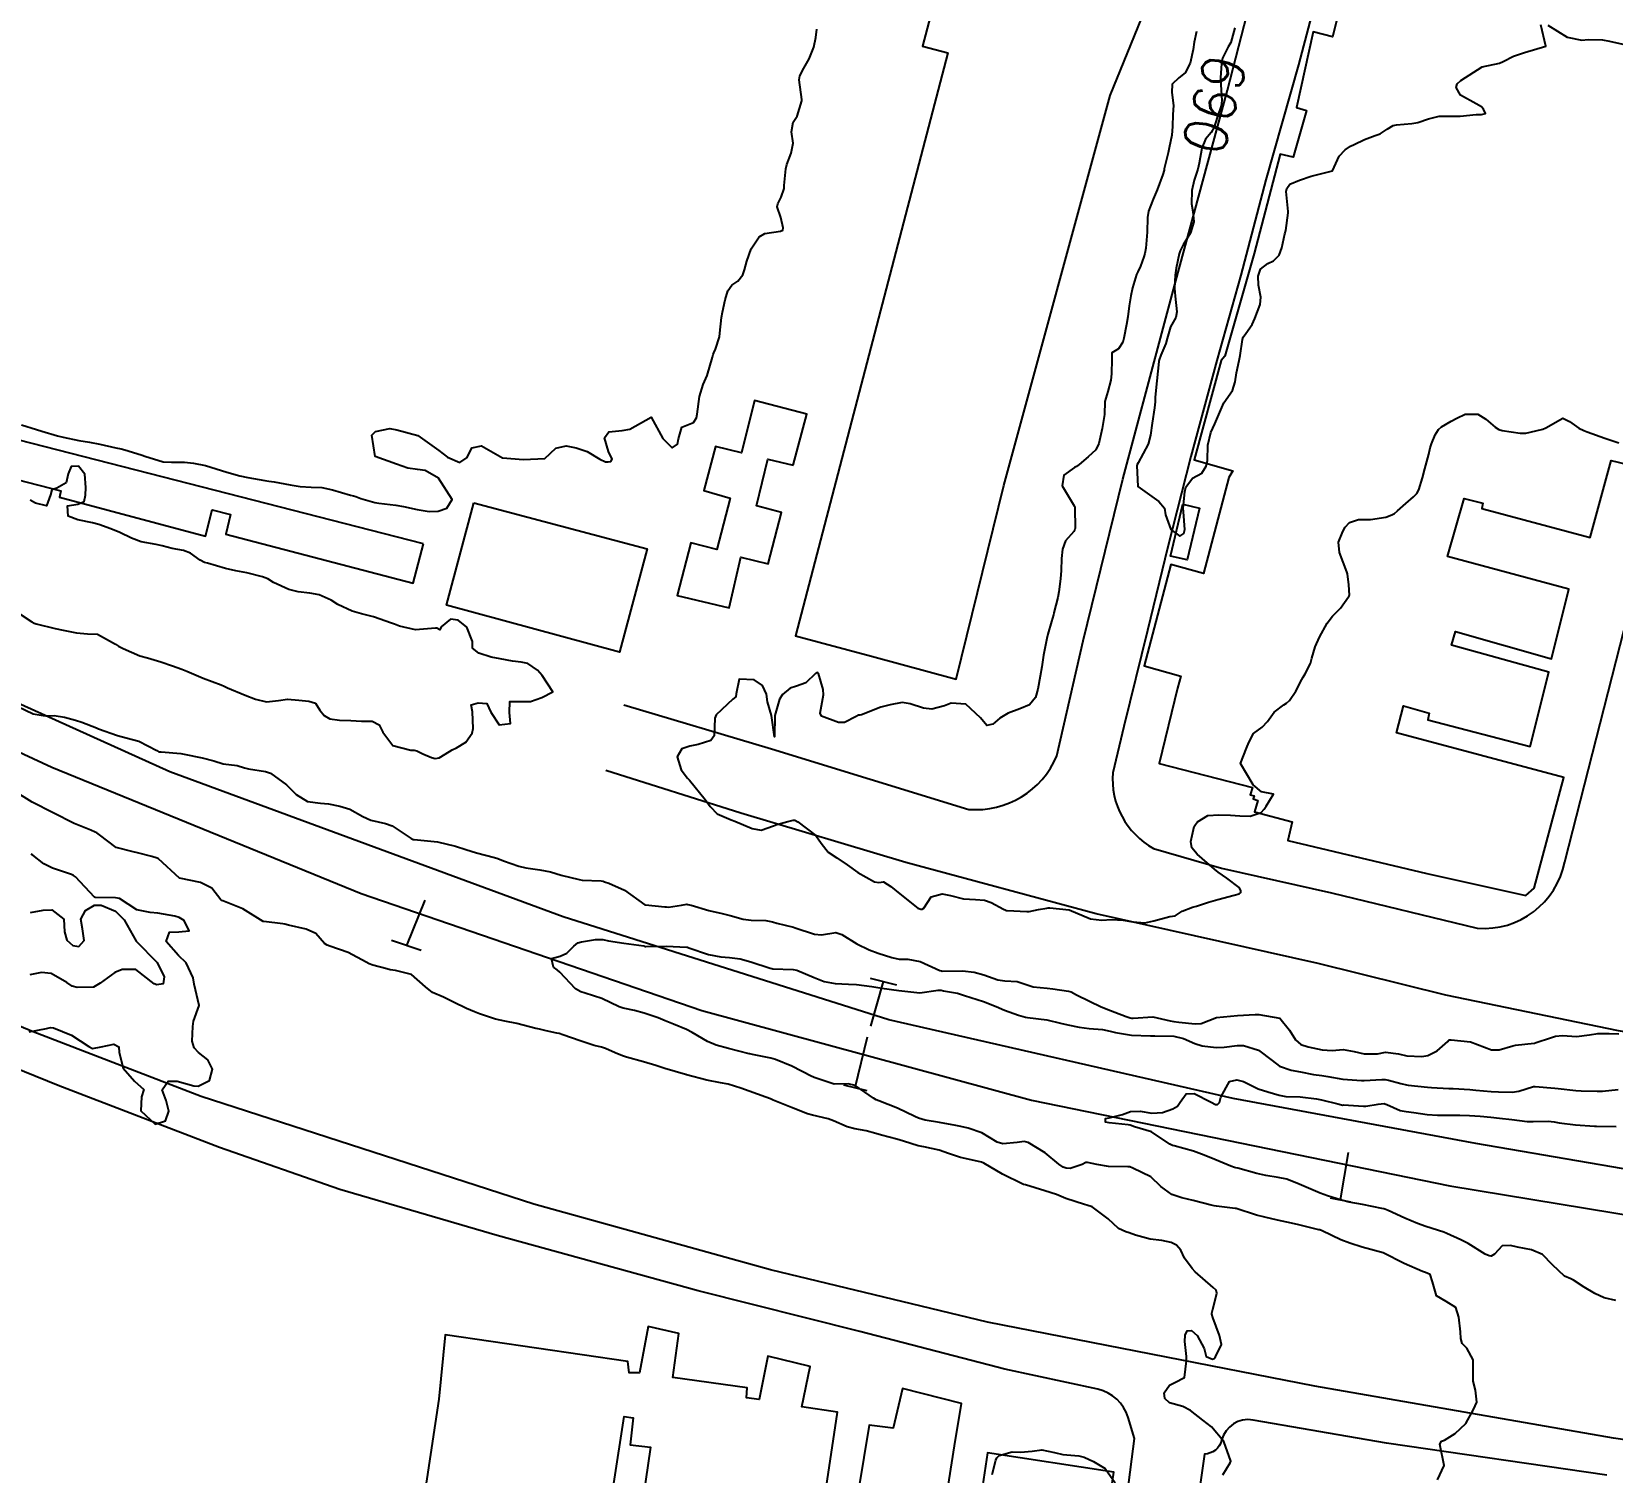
# Model space of a CAD drawing. Header units: metres. Extents: x 292545 to 299085, y 7450245 to 7463078.
# Drawn here: x 297356.2 to 297505.4, y 7452249.1 to 7452385 of the extents above; entities that cross this region are included whole.
import ezdxf
from ezdxf.enums import TextEntityAlignment as Align

# ---------------------------------------------------------------- set-up
doc = ezdxf.new("R2010")
doc.units = ezdxf.units.M
for name, color, linetype in [('Cotas', 45, 'Continuous'), ('Curvas de Nivel 1m', 11, 'Continuous'), ('Curvas de Nivel 5m', 15, 'Continuous'), ('Edificações', 30, 'Continuous'), ('Linha Férrea', 20, 'Continuous'), ('Pórtico', 62, 'Continuous'), ('Vias Primárias', 230, 'Continuous')]:
    doc.layers.add(name, color=color, linetype=linetype)
doc.styles.add('Style-STANDARD', font='STANDARD.shx')

msp = doc.modelspace()

# ---------------------------------------------------------------- linework, layer by layer
at = {"layer": 'Curvas de Nivel 1m', "flags": 128}
for points, elevation in [([(297355.28, 7452347.89), (297356.69, 7452347.45), (297357.2, 7452347.28), (297358.69, 7452346.86), (297359.23, 7452346.72), (297360.68, 7452346.4), (297361.69, 7452346.24), (297362.68, 7452346.07), (297364.18, 7452345.71), (297364.68, 7452345.61), (297365.03, 7452345.54), (297366.17, 7452345.19), (297366.67, 7452345.02), (297366.93, 7452344.92), (297368.66, 7452344.39), (297369.44, 7452344.36), (297370.66, 7452344.37), (297371.51, 7452344.27), (297372.66, 7452344.04), (297374.15, 7452343.59), (297374.65, 7452343.43), (297375.89, 7452343.07), (297376.64, 7452342.91), (297378.24, 7452342.64), (297378.64, 7452342.58), (297379.14, 7452342.52), (297380.64, 7452342.24), (297381.57, 7452342.07), (297382.63, 7452342.01), (297383.64, 7452341.98), (297384.63, 7452341.75), (297386.32, 7452341.24), (297386.63, 7452341.19), (297386.82, 7452341.13), (297387.3, 7452340.93), (297388.62, 7452340.57), (297389.02, 7452340.5), (297390.61, 7452340.31), (297391.32, 7452340.17), (297392.61, 7452339.89), (297393.74, 7452339.72), (297394.61, 7452339.75), (297395.42, 7452340.03), (297395.93, 7452340.83), (297394.64, 7452342.84), (297393.37, 7452343.58), (297392.65, 7452343.66), (297391.74, 7452343.8), (297390.66, 7452344.16), (297388.66, 7452344.91), (297388.36, 7452346.92), (297388.7, 7452347.27), (297390.05, 7452347.55), (297390.7, 7452347.42), (297392.69, 7452346.87), (297394.67, 7452345.46), (297395.47, 7452344.83), (297396.66, 7452344.32), (297397.35, 7452344.81), (297397.78, 7452345.7), (297398.68, 7452345.92), (297400.66, 7452344.77), (297402.66, 7452344.62), (297404.66, 7452344.72), (297405.71, 7452345.68), (297406.68, 7452345.9), (297407.63, 7452345.73), (297408.67, 7452345.36), (297409.87, 7452344.66), (297410.39, 7452344.39), (297410.66, 7452344.39), (297410.89, 7452344.42), (297411.02, 7452344.65), (297410.67, 7452345.37), (297410.29, 7452346.66), (297410.7, 7452347.21), (297411.98, 7452347.36), (297412.7, 7452347.49), (297414.71, 7452348.6), (297415.79, 7452346.59), (297416.68, 7452345.73), (297417.19, 7452346.07), (297417.29, 7452346.57), (297417.6, 7452347.68), (297418.71, 7452348.11), (297418.97, 7452348.56), (297419.06, 7452348.9), (297419.28, 7452350.55), (297419.6, 7452351.7), (297419.98, 7452352.54), (297420.5, 7452354.26), (297420.55, 7452354.53), (297420.62, 7452354.69), (297420.79, 7452355.03), (297421.15, 7452356.18), (297421.2, 7452356.53), (297421.35, 7452358), (297421.44, 7452358.52), (297421.68, 7452359.69), (297421.95, 7452360.52), (297422.31, 7452361.06), (297422.87, 7452361.43), (297423.35, 7452362.03), (297423.51, 7452362.5), (297423.73, 7452363.34), (297424.15, 7452364.49), (297424.91, 7452365.63), (297425.44, 7452365.95), (297426.92, 7452366.17), (297427.12, 7452366.25), (297427.17, 7452366.46), (297426.94, 7452367.46), (297426.61, 7452368.46), (297426.66, 7452368.75), (297426.96, 7452369.35), (297427.24, 7452370.19), (297427.27, 7452370.46), (297427.4, 7452372.05), (297427.5, 7452372.46), (297427.93, 7452373.53), (297428.09, 7452374.45), (297427.94, 7452375.54), (297428.12, 7452376.45), (297428.49, 7452377), (297428.93, 7452378.44), (297428.93, 7452378.59), (297428.67, 7452380.44), (297428.72, 7452380.82), (297429.1, 7452381.53), (297429.61, 7452382.43), (297430.04, 7452383.51), (297430.24, 7452384.42), (297430.35, 7452385.21)], 691), ([(297466.15, 7452384.99), (297465.96, 7452384), (297465.84, 7452383.3), (297465.56, 7452382), (297465.1, 7452381.09), (297464.5, 7452380.61), (297463.88, 7452380.02), (297463.85, 7452379.25), (297464, 7452378.02), (297463.93, 7452377.15), (297463.89, 7452376.02), (297463.84, 7452375.22), (297463.59, 7452374.02), (297463.48, 7452373.56), (297463.13, 7452372.03), (297463.1, 7452371.92), (297462.99, 7452371.5), (297462.44, 7452370.04), (297462.08, 7452369.16), (297461.65, 7452368.05), (297461.54, 7452367.46), (297461.5, 7452366.05), (297461.39, 7452364.54), (297461.29, 7452364.05), (297461.21, 7452363.75), (297460.88, 7452362.85), (297460.62, 7452362.32), (297460.51, 7452362.06), (297460.13, 7452360.8), (297459.96, 7452360.07), (297459.81, 7452359.1), (297459.68, 7452358.07), (297459.56, 7452357.34), (297459.31, 7452356.07), (297459.2, 7452355.67), (297458.79, 7452355.04), (297458.19, 7452354.69), (297458.17, 7452354.09), (297458.15, 7452352.71), (297458.08, 7452352.09), (297457.81, 7452351.03), (297457.52, 7452350.09), (297457.48, 7452348.85), (297457.36, 7452348.09), (297457.25, 7452347.55), (297456.95, 7452346.11), (297456.68, 7452345.54), (297455.93, 7452344.86), (297455.08, 7452344.13), (297454.84, 7452343.95), (297454.66, 7452343.85), (297453.64, 7452343.15), (297453.49, 7452342.14), (297454.61, 7452340.23), (297454.67, 7452340.13), (297454.68, 7452340.06), (297454.72, 7452338.13), (297454.7, 7452338.02), (297454.59, 7452337.83), (297453.79, 7452336.93), (297453.51, 7452336.14), (297453.42, 7452335.28), (297453.39, 7452334.14), (297453.33, 7452333.35), (297453.16, 7452332.14), (297453.07, 7452331.59), (297452.71, 7452330.15), (297452.67, 7452329.97), (297452.48, 7452329.32), (297452.14, 7452328.15), (297452.04, 7452327.73), (297451.74, 7452326.16), (297451.56, 7452325.04), (297451.41, 7452324.17), (297451.19, 7452322.95), (297450.98, 7452322.17), (297450.4, 7452321.46), (297449.49, 7452321.09), (297448.39, 7452320.69), (297447.61, 7452320.21), (297446.94, 7452319.66), (297446.37, 7452319.52), (297445.79, 7452320.24), (297444.4, 7452321.54), (297443.02, 7452321.64), (297442.39, 7452321.36), (297441.18, 7452321.07), (297440.39, 7452321.14), (297439.15, 7452321.56), (297438.4, 7452321.7), (297437.25, 7452321.48), (297436.39, 7452321.25), (297434.54, 7452320.53), (297434.38, 7452320.49), (297434.27, 7452320.49), (297434.04, 7452320.37), (297432.95, 7452319.81), (297432.37, 7452319.79), (297430.78, 7452320.41), (297430.64, 7452320.67), (297430.98, 7452322.41), (297430.92, 7452322.93), (297430.48, 7452324.42), (297430.42, 7452324.49), (297430.34, 7452324.51), (297430.21, 7452324.42), (297429.3, 7452323.54), (297428.41, 7452323.24), (297427.83, 7452323.03), (297427.1, 7452322.45), (297426.83, 7452322.02), (297426.38, 7452320.46), (297426.35, 7452318.46), (297426.05, 7452320.47), (297425.68, 7452321.76), (297425.6, 7452322.47), (297425.22, 7452323.28), (297424.42, 7452323.83), (297423.02, 7452323.9), (297422.72, 7452322.51), (297422.69, 7452322.21), (297422.4, 7452322.02), (297420.83, 7452320.53), (297420.71, 7452320.2), (297420.66, 7452318.54), (297420.35, 7452318.11), (297419.15, 7452317.74), (297418.34, 7452317.56), (297417.59, 7452317.32), (297417.17, 7452316.57), (297417.55, 7452315.34), (297418.13, 7452314.56), (297418.31, 7452314.35), (297419.81, 7452312.54), (297420.28, 7452311.87), (297420.93, 7452311.19), (297422.26, 7452310.62), (297422.59, 7452310.51), (297424.25, 7452309.8), (297425.07, 7452309.66), (297426.26, 7452310.05), (297426.55, 7452310.17), (297427.6, 7452310.45), (297428.11, 7452310.59), (297428.26, 7452310.59), (297428.56, 7452310.44), (297430.24, 7452309.13), (297430.76, 7452308.41), (297431.41, 7452307.58), (297432.22, 7452307.05), (297433.19, 7452306.38), (297434.21, 7452305.65), (297435.78, 7452304.77), (297436.2, 7452304.71), (297436.62, 7452304.77), (297437.32, 7452304.33), (297438.18, 7452303.63), (297439.87, 7452302.3), (297440.16, 7452302.18), (297440.28, 7452302.18), (297440.44, 7452302.3), (297441.12, 7452303.35), (297442.18, 7452303.64), (297442.96, 7452303.48), (297444.17, 7452303.18), (297445.3, 7452303.11), (297446.17, 7452303.04), (297446.78, 7452302.83), (297447.95, 7452302.2), (297448.08, 7452302.12), (297448.16, 7452302.08), (297448.29, 7452302.07), (297450.16, 7452301.97), (297450.36, 7452301.98), (297451.27, 7452302.17), (297452.04, 7452302.29), (297452.16, 7452302.31), (297452.33, 7452302.32), (297454.16, 7452302.13), (297456.15, 7452301.28), (297457.22, 7452301.16), (297458.15, 7452301.23), (297459.24, 7452301.16), (297460.15, 7452300.99), (297461.3, 7452300.9), (297462.15, 7452301.08), (297463.65, 7452301.51), (297464.16, 7452301.57), (297464.43, 7452301.74), (297464.81, 7452302), (297465.79, 7452302.37), (297466.17, 7452302.47), (297467.31, 7452302.84), (297468.17, 7452303.12), (297469.73, 7452303.5), (297470.18, 7452303.64), (297470.36, 7452303.76), (297470.36, 7452303.94), (297470.19, 7452304.23), (297469.03, 7452305.12), (297468.21, 7452305.69), (297467.87, 7452305.97), (297466.23, 7452307.38), (297465.74, 7452307.99), (297465.64, 7452308.59), (297465.96, 7452309.99), (297466.07, 7452310.19), (297466.27, 7452310.43), (297467.24, 7452311.02), (297468.27, 7452311.08), (297469.37, 7452311.05), (297470.27, 7452311), (297471.24, 7452310.96), (297472.27, 7452311.32), (297472.56, 7452311.63), (297472.75, 7452311.91), (297473.42, 7452313.03), (297472.3, 7452313.25), (297471.51, 7452313.93), (297470.33, 7452315.94), (297470.89, 7452317.39), (297471.1, 7452317.93), (297471.53, 7452318.76), (297472.37, 7452319.37), (297472.86, 7452319.91), (297473.51, 7452320.78), (297474.4, 7452321.48), (297474.65, 7452321.64), (297474.94, 7452321.88), (297475.54, 7452322.75), (297476.1, 7452323.87), (297476.22, 7452324.08), (297476.43, 7452324.38), (297476.93, 7452325.38), (297477.06, 7452325.86), (297477.37, 7452326.95), (297477.77, 7452327.86), (297478.49, 7452329.19), (297479, 7452329.83), (297479.74, 7452330.59), (297480.52, 7452331.67), (297480.58, 7452331.76), (297480.6, 7452331.82), (297480.53, 7452332.8), (297480.41, 7452333.82), (297480.34, 7452334.03), (297479.66, 7452335.83), (297479.58, 7452336.83), (297479.96, 7452337.83), (297480.21, 7452338.22), (297480.6, 7452338.68), (297481.45, 7452338.96), (297482.6, 7452338.96), (297484.02, 7452339.19), (297484.61, 7452339.39), (297484.85, 7452339.53), (297485.12, 7452339.76), (297485.92, 7452340.46), (297486.63, 7452341.1), (297486.96, 7452341.42), (297487.16, 7452341.74), (297487.49, 7452342.9), (297487.72, 7452343.73), (297488.08, 7452345.13), (297488.22, 7452345.73), (297488.33, 7452346.08), (297488.7, 7452346.95), (297488.99, 7452347.44), (297489.3, 7452347.71), (297490.21, 7452348.22), (297490.72, 7452348.52), (297491.53, 7452348.88), (297492.72, 7452348.88), (297493.46, 7452348.41), (297494.34, 7452347.66), (297494.71, 7452347.44), (297495.01, 7452347.35), (297496.7, 7452347.1), (297497.24, 7452347.09), (297498.71, 7452347.43), (297498.85, 7452347.47), (297499.14, 7452347.6), (297500.72, 7452348.52), (297501.35, 7452348.2), (297502.24, 7452347.56), (297502.71, 7452347.35), (297503.04, 7452347.22), (297504.7, 7452346.64), (297506.03, 7452346.18)], 691), ([(297354.49, 7452330.47), (297356.25, 7452329.3), (297356.48, 7452329.16), (297356.68, 7452329.1), (297358.47, 7452328.68), (297359.21, 7452328.52), (297360.47, 7452328.27), (297361.52, 7452328.18), (297362.47, 7452328.15), (297364.16, 7452327.2), (297364.45, 7452327.01), (297364.88, 7452326.77), (297366.44, 7452326.09), (297367.18, 7452325.9), (297368.44, 7452325.54), (297369.52, 7452325.14), (297370.43, 7452324.84), (297370.9, 7452324.65), (297372.42, 7452324), (297374.14, 7452323.36), (297374.41, 7452323.23), (297374.71, 7452323.08), (297376.4, 7452322.38), (297377.36, 7452322.01), (297378.39, 7452321.74), (297379.54, 7452321.87), (297380.39, 7452322.02), (297381.47, 7452321.92), (297382.39, 7452321.83), (297383.03, 7452321.62), (297383.45, 7452320.97), (297383.86, 7452320.45), (297384.37, 7452320.14), (297385.3, 7452320.02), (297386.37, 7452319.98), (297387.37, 7452319.93), (297388.37, 7452319.92), (297389.04, 7452319.58), (297389.38, 7452318.9), (297390.34, 7452317.63), (297392.03, 7452317.18), (297392.34, 7452317.19), (297392.59, 7452317.12), (297393.15, 7452316.86), (297393.99, 7452316.51), (297394.33, 7452316.41), (297394.69, 7452316.48), (297395.27, 7452316.83), (297395.93, 7452317.24), (297396.34, 7452317.42), (297397.22, 7452317.94), (297397.8, 7452318.81), (297397.92, 7452319.24), (297397.84, 7452320.81), (297397.73, 7452321.46), (297398.39, 7452321.66), (297399.21, 7452321.61), (297399.59, 7452320.78), (297400.37, 7452319.58), (297401.42, 7452319.71), (297401.33, 7452320.76), (297401.37, 7452321.78), (297402.39, 7452321.78), (297403.33, 7452321.8), (297404.4, 7452322.17), (297405.41, 7452322.71), (297404.43, 7452324.25), (297403.98, 7452324.73), (297403.06, 7452325.37), (297402.44, 7452325.48), (297401.61, 7452325.59), (297400.44, 7452325.81), (297399.62, 7452325.96), (297398.45, 7452326.34), (297397.85, 7452326.81), (297397.83, 7452327.44), (297397.32, 7452328.81), (297396.48, 7452329.47), (297395.76, 7452329.55), (297394.9, 7452328.84), (297394.75, 7452328.56), (297394.47, 7452328.69), (297394.34, 7452328.71), (297392.47, 7452328.55), (297390.96, 7452328.89), (297390.48, 7452329.07), (297390.21, 7452329.16), (297388.49, 7452329.76), (297387.37, 7452330.05), (297386.49, 7452330.3), (297385.15, 7452330.95), (297384.51, 7452331.34), (297383.39, 7452331.86), (297382.51, 7452332.01), (297381.39, 7452332.13), (297380.52, 7452332.36), (297379.07, 7452333.02), (297378.53, 7452333.35), (297378.03, 7452333.54), (297376.54, 7452333.91), (297375.51, 7452334.1), (297374.54, 7452334.34), (297372.83, 7452334.82), (297372.55, 7452334.9), (297372.16, 7452335.11), (297371.23, 7452335.79), (297370.56, 7452336.04), (297369.49, 7452336.21), (297368.57, 7452336.46), (297368, 7452336.6), (297366.57, 7452336.86), (297365.67, 7452337.19), (297364.58, 7452337.74), (297363.71, 7452338.08), (297362.59, 7452338.49), (297362, 7452338.65), (297360.59, 7452338.91), (297359.69, 7452339.26), (297359.63, 7452340.23), (297360.61, 7452340.4), (297361.2, 7452340.65), (297361.33, 7452341.24), (297361.37, 7452341.98), (297361.26, 7452343.24), (297360.65, 7452343.99), (297359.96, 7452343.95), (297359.68, 7452343.26), (297359.5, 7452342.4), (297358.63, 7452341.92), (297358.15, 7452341.75), (297358.02, 7452341.28), (297357.66, 7452340.23), (297356.61, 7452340.48), (297356.1, 7452340.78)], 691), ([(297354.94, 7452321.31), (297356.38, 7452320.62), (297357.52, 7452320.43), (297358.37, 7452320.46), (297359.34, 7452320.3), (297360.37, 7452320.01), (297360.97, 7452319.84), (297362.36, 7452319.29), (297362.54, 7452319.22), (297364.35, 7452318.58), (297365.17, 7452318.37), (297366.35, 7452318.04), (297368.05, 7452317.15), (297368.23, 7452317.05), (297368.33, 7452317.04), (297368.45, 7452317.03), (297370.33, 7452316.88), (297370.63, 7452316.82), (297372.33, 7452316.48), (297373.44, 7452316.2), (297374.32, 7452315.89), (297375.64, 7452315.75), (297376.32, 7452315.54), (297376.7, 7452315.44), (297378.31, 7452315.19), (297378.78, 7452315.03), (297380.3, 7452313.92), (297381.22, 7452313), (297382.28, 7452312.36), (297383.51, 7452312.2), (297384.27, 7452312.13), (297385.31, 7452311.91), (297386.27, 7452311.64), (297387.5, 7452310.93), (297388.26, 7452310.58), (297389.65, 7452310.29), (297390.25, 7452310.07), (297392.05, 7452308.87), (297392.24, 7452308.78), (297392.35, 7452308.76), (297394.24, 7452308.58), (297394.55, 7452308.54), (297396.23, 7452308.15), (297397.22, 7452307.82), (297398.22, 7452307.5), (297399.91, 7452307.08), (297400.22, 7452306.98), (297400.77, 7452306.76), (297402.21, 7452306.25), (297402.87, 7452306.08), (297404.2, 7452305.91), (297405.19, 7452305.7), (297406.2, 7452305.41), (297407.9, 7452304.98), (297408.2, 7452304.94), (297409.98, 7452304.87), (297410.19, 7452304.82), (297410.31, 7452304.78), (297410.7, 7452304.65), (297412.18, 7452303.97), (297414.11, 7452302.61), (297414.16, 7452302.59), (297416, 7452302.42), (297416.16, 7452302.4), (297416.35, 7452302.39), (297417.57, 7452302.57), (297418.08, 7452302.65), (297418.16, 7452302.64), (297418.47, 7452302.56), (297420.16, 7452302.07), (297421.41, 7452301.77), (297422.15, 7452301.59), (297423.39, 7452301.26), (297424.15, 7452301.14), (297425.51, 7452301.12), (297426.15, 7452301.01), (297426.56, 7452300.87), (297428.14, 7452300.48), (297428.29, 7452300.44), (297430.13, 7452299.82), (297430.79, 7452299.76), (297432.14, 7452299.99), (297432.7, 7452299.81), (297434.12, 7452298.93), (297435.28, 7452298.36), (297436.11, 7452298.04), (297437.4, 7452297.62), (297438.1, 7452297.49), (297438.93, 7452297.49), (297440.1, 7452297.27), (297441.95, 7452296.42), (297442.09, 7452296.36), (297442.16, 7452296.35), (297444.09, 7452296.39), (297445.2, 7452296.24), (297446.09, 7452295.99), (297447.42, 7452295.54), (297448.09, 7452295.43), (297449.25, 7452295.36), (297450.08, 7452295.1), (297450.76, 7452294.86), (297452.08, 7452294.73), (297452.62, 7452294.69), (297454.08, 7452294.47), (297454.34, 7452294.39), (297454.83, 7452294.12), (297456.06, 7452293.51), (297457.16, 7452292.99), (297458.05, 7452292.63), (297458.46, 7452292.49), (297459.52, 7452292.07), (297459.92, 7452291.94), (297460.04, 7452291.92), (297460.19, 7452291.91), (297462.04, 7452292.04), (297463.69, 7452291.66), (297464.04, 7452291.6), (297464.51, 7452291.53), (297466.04, 7452291.37), (297466.61, 7452291.41), (297468.04, 7452291.97), (297470.04, 7452292.15), (297471.71, 7452292.26), (297472.05, 7452292.24), (297474.04, 7452291.9), (297474.93, 7452290.79), (297475.51, 7452289.88), (297476.02, 7452289.43), (297476.69, 7452289.19), (297478.01, 7452288.91), (297478.98, 7452288.86), (297480.01, 7452288.94), (297481.04, 7452288.78), (297482, 7452288.55), (297483.24, 7452288.55), (297484.01, 7452288.69), (297485.22, 7452288.55), (297486, 7452288.37), (297487.44, 7452288.29), (297488, 7452288.39), (297488.89, 7452288.84), (297489.87, 7452289.71), (297489.94, 7452289.79), (297490.02, 7452289.85), (297490.19, 7452289.88), (297492.02, 7452289.68), (297494.01, 7452288.93), (297494.73, 7452288.93), (297496.02, 7452289.31), (297496.28, 7452289.37), (297498.02, 7452289.56), (297498.07, 7452289.56), (297498.23, 7452289.61), (297499.57, 7452290.06), (297500.03, 7452290.22), (297500.71, 7452290.26), (297502.02, 7452290.18), (297503.24, 7452290.34), (297504.03, 7452290.47), (297505.1, 7452290.45), (297506.03, 7452290.43)], 692), ([(297468.65, 7452248.84), (297469.33, 7452249.95), (297469.39, 7452250.11), (297468.75, 7452251.96), (297467.58, 7452253.34), (297466.75, 7452253.98), (297465.6, 7452254.9), (297464.88, 7452255.28), (297463.61, 7452255.63), (297463.17, 7452256.02), (297463.1, 7452256.55), (297463.63, 7452257.29), (297464.12, 7452257.53), (297465.04, 7452258), (297465.23, 7452259.57), (297465.22, 7452260), (297465.07, 7452261.4), (297465.09, 7452262), (297465.28, 7452262.41), (297465.69, 7452262.43), (297466.24, 7452261.98), (297466.9, 7452260.74), (297467.09, 7452259.98), (297467.66, 7452259.75), (297467.82, 7452259.81), (297467.97, 7452259.97), (297468.52, 7452261.12), (297468.34, 7452261.96), (297467.71, 7452263.68), (297467.61, 7452263.97), (297467.62, 7452264.07), (297467.72, 7452264.45), (297468.02, 7452265.68), (297468.08, 7452265.97), (297468.01, 7452266.24), (297467.74, 7452266.49), (297466.05, 7452267.99), (297465.77, 7452268.28), (297465.04, 7452269.27), (297464.68, 7452270.01), (297464.29, 7452270.51), (297463.79, 7452270.75), (297462.9, 7452270.92), (297461.79, 7452271.07), (297460.4, 7452271.45), (297459.8, 7452271.67), (297459.49, 7452271.76), (297458.81, 7452272.07), (297457.82, 7452272.99), (297456.33, 7452274.11), (297455.83, 7452274.27), (297455.61, 7452274.33), (297453.84, 7452274.9), (297452.96, 7452275.26), (297451.85, 7452275.63), (297450.02, 7452276.18), (297449.85, 7452276.23), (297449.77, 7452276.26), (297447.87, 7452277.19), (297446.11, 7452278.23), (297445.88, 7452278.34), (297445.74, 7452278.37), (297443.89, 7452278.77), (297442.77, 7452279.15), (297441.89, 7452279.45), (297440.44, 7452279.76), (297439.9, 7452279.87), (297438.53, 7452280.31), (297437.9, 7452280.5), (297436.43, 7452280.87), (297435.91, 7452281.02), (297435, 7452281.27), (297433.91, 7452281.47), (297433.19, 7452281.66), (297431.92, 7452282.23), (297431.42, 7452282.4), (297429.93, 7452282.76), (297429.46, 7452282.9), (297427.94, 7452283.48), (297426.23, 7452284.18), (297425.95, 7452284.3), (297425.51, 7452284.47), (297423.96, 7452285.03), (297423.16, 7452285.3), (297421.96, 7452285.67), (297421.26, 7452285.82), (297419.97, 7452286.05), (297418.05, 7452286.56), (297417.97, 7452286.58), (297417.94, 7452286.6), (297415.98, 7452287.17), (297415.15, 7452287.43), (297413.99, 7452287.79), (297412.39, 7452288.23), (297412, 7452288.35), (297411.32, 7452288.64), (297410.41, 7452289.05), (297410.01, 7452289.16), (297409.34, 7452289.34), (297408.01, 7452289.78), (297406.36, 7452290.35), (297406.02, 7452290.45), (297405.81, 7452290.49), (297404.81, 7452290.72), (297404.17, 7452290.87), (297404.02, 7452290.89), (297403.83, 7452290.93), (297402.03, 7452291.4), (297400.89, 7452291.62), (297400.03, 7452291.83), (297398.5, 7452292.33), (297398.04, 7452292.5), (297397.28, 7452292.81), (297396.06, 7452293.43), (297395.11, 7452293.88), (297394.07, 7452294.33), (297393.4, 7452294.86), (297392.08, 7452296.03), (297390.57, 7452296.4), (297390.09, 7452296.47), (297389.75, 7452296.56), (297388.43, 7452296.91), (297388.09, 7452297.04), (297387.82, 7452297.2), (297386.11, 7452298.12), (297384.38, 7452298.7), (297384.12, 7452298.79), (297383.88, 7452298.96), (297383.06, 7452299.9), (297382.14, 7452300.31), (297380.47, 7452300.67), (297380.14, 7452300.78), (297379.95, 7452300.82), (297378.14, 7452301.02), (297378.08, 7452301.04), (297376.16, 7452302.22), (297374.28, 7452302.97), (297374.17, 7452303.02), (297374.1, 7452303.08), (297373.25, 7452304.17), (297372.19, 7452304.72), (297370.19, 7452305.13), (297368.21, 7452306.93), (297368.08, 7452307.02), (297367.6, 7452307.16), (297366.22, 7452307.51), (297365.81, 7452307.59), (297364.22, 7452308), (297362.64, 7452309.22), (297362.41, 7452309.39), (297362.25, 7452309.47), (297361.84, 7452309.64), (297360.25, 7452310.29), (297358.26, 7452311.27), (297356.28, 7452312.29), (297354.63, 7452313.32)], 692), ([(297356.02, 7452290.63), (297357.66, 7452290.92), (297358.02, 7452291.03), (297358.3, 7452290.99), (297360.01, 7452290.3), (297361.64, 7452289.23), (297362, 7452289.06), (297362.8, 7452289.22), (297364.01, 7452289.45), (297364.48, 7452289.2), (297364.51, 7452288.68), (297364.88, 7452287.19), (297365.96, 7452285.98), (297366.83, 7452285.17), (297366.62, 7452284.5), (297366.56, 7452283.17), (297367.91, 7452281.9), (297368.86, 7452282.21), (297369.18, 7452283.14), (297368.93, 7452284.13), (297368.57, 7452285.15), (297369.13, 7452285.98), (297369.97, 7452285.98), (297371.55, 7452285.53), (297371.96, 7452285.48), (297373.03, 7452286.03), (297373.31, 7452287.09), (297372.88, 7452287.99), (297372, 7452288.68), (297371.58, 7452289.11), (297371.38, 7452289.75), (297371.45, 7452291.12), (297371.52, 7452291.62), (297372.05, 7452293.11), (297371.57, 7452295.12), (297371.48, 7452295.72), (297370.83, 7452297.12), (297370.1, 7452297.82), (297368.94, 7452299.14), (297369.26, 7452300.01), (297370.13, 7452300.07), (297371.12, 7452300.14), (297370.62, 7452301.13), (297370.15, 7452301.41), (297369.74, 7452301.54), (297368.15, 7452301.8), (297367.42, 7452301.89), (297366.16, 7452302.14), (297364.53, 7452303.2), (297364.17, 7452303.27), (297362.25, 7452303.3), (297362.17, 7452303.33), (297360.38, 7452305.25), (297360.19, 7452305.36), (297360, 7452305.45), (297358.2, 7452306.06), (297357.39, 7452306.46), (297356.37, 7452307.3), (297356.21, 7452307.38)], 691), ([(297356.15, 7452301.87), (297357.32, 7452302.11), (297358.16, 7452302.13), (297359.27, 7452301.26), (297359.34, 7452300.05), (297359.57, 7452299.26), (297360.12, 7452298.75), (297360.68, 7452298.68), (297361.21, 7452299.24), (297361.04, 7452300.33), (297360.88, 7452301.24), (297361.32, 7452302.07), (297362.16, 7452302.56), (297362.81, 7452302.57), (297364.15, 7452302), (297364.98, 7452301.19), (297366.12, 7452299.18), (297368.09, 7452297.16), (297368.75, 7452295.82), (297368.65, 7452295.15), (297368.07, 7452295.06), (297367.8, 7452295.16), (297366.09, 7452296.51), (297364.77, 7452296.5), (297364.08, 7452296.21), (297362.71, 7452295.22), (297362.07, 7452294.84), (297360.53, 7452294.79), (297360.07, 7452294.92), (297359.57, 7452295.26), (297358.09, 7452296.12), (297357.16, 7452296.21), (297356.08, 7452295.99)], 691), ([(297488.91, 7452248.34), (297489.54, 7452249.71), (297489.13, 7452251.71), (297489.29, 7452251.99), (297489.57, 7452252.1), (297490.56, 7452252.72), (297491.59, 7452253.68), (297492.3, 7452254.98), (297492.61, 7452255.67), (297492.5, 7452256.8), (297492.27, 7452257.67), (297492.27, 7452259.05), (297492.28, 7452259.67), (297491.67, 7452260.77), (297491.22, 7452261.23), (297491.11, 7452261.69), (297491.07, 7452262.31), (297490.91, 7452263.69), (297490.65, 7452264.62), (297489.73, 7452265.19), (297488.81, 7452265.72), (297488.43, 7452267.04), (297488.23, 7452267.73), (297487.76, 7452267.91), (297487.49, 7452268), (297485.77, 7452268.78), (297483.78, 7452269.78), (297481.79, 7452270.32), (297480.64, 7452270.67), (297479.79, 7452271), (297478.01, 7452271.85), (297477.8, 7452271.93), (297477.7, 7452271.95), (297475.81, 7452272.42), (297475.13, 7452272.56), (297473.82, 7452272.86), (297472.6, 7452273.13), (297471.82, 7452273.31), (297469.92, 7452273.94), (297469.83, 7452273.96), (297468.04, 7452274.17), (297467.84, 7452274.2), (297467.55, 7452274.26), (297465.84, 7452274.72), (297464.78, 7452274.95), (297463.85, 7452275.27), (297462.8, 7452276.03), (297461.86, 7452276.95), (297460.15, 7452277.77), (297459.87, 7452277.87), (297459.7, 7452277.89), (297457.87, 7452277.93), (297456.76, 7452278.1), (297455.88, 7452278.29), (297455.71, 7452278.28), (297455.37, 7452278.12), (297454.25, 7452277.74), (297453.87, 7452277.75), (297453.58, 7452277.85), (297453.18, 7452278.14), (297451.89, 7452279.2), (297450.28, 7452280.18), (297449.9, 7452280.27), (297449.23, 7452280.19), (297447.9, 7452280.04), (297447.34, 7452280.22), (297445.91, 7452281.1), (297444.63, 7452281.52), (297443.92, 7452281.68), (297443.45, 7452281.79), (297441.92, 7452282.06), (297440.56, 7452282.29), (297439.93, 7452282.48), (297439.6, 7452282.63), (297437.94, 7452283.42), (297436.19, 7452284.1), (297435.95, 7452284.2), (297435.67, 7452284.35), (297433.96, 7452285.57), (297433.28, 7452285.7), (297431.97, 7452285.69), (297430.09, 7452286.3), (297429.97, 7452286.36), (297429.88, 7452286.42), (297427.99, 7452287.39), (297426.45, 7452288.01), (297426, 7452288.13), (297424.27, 7452288.49), (297424, 7452288.54), (297423.94, 7452288.55), (297422.01, 7452289.04), (297420.84, 7452289.35), (297420.01, 7452289.71), (297418.57, 7452290.55), (297418.03, 7452290.83), (297416.81, 7452291.35), (297416.03, 7452291.67), (297415.38, 7452291.93), (297414.04, 7452292.39), (297413.12, 7452292.62), (297412.05, 7452292.84), (297411.7, 7452292.98), (297410.06, 7452293.75), (297408.48, 7452294.26), (297408.07, 7452294.4), (297407.57, 7452294.69), (297406.09, 7452296.26), (297405.84, 7452296.46), (297405.49, 7452296.71), (297405.29, 7452297.53), (297406.11, 7452297.77), (297406.75, 7452298.05), (297407.41, 7452298.69), (297407.8, 7452299.01), (297408.13, 7452299.11), (297409.46, 7452299.33), (297410.13, 7452299.33), (297410.69, 7452299.22), (297412.13, 7452298.98), (297414.01, 7452298.72), (297414.12, 7452298.68), (297414.19, 7452298.67), (297416.12, 7452298.7), (297418.08, 7452298.61), (297418.12, 7452298.6), (297418.25, 7452298.56), (297420.11, 7452297.93), (297421.27, 7452297.69), (297422.1, 7452297.62), (297423.1, 7452297.5), (297424.1, 7452297.24), (297425.93, 7452296.63), (297426.09, 7452296.58), (297426.2, 7452296.57), (297428.09, 7452296.51), (297428.44, 7452296.44), (297430.09, 7452295.74), (297431.04, 7452295.37), (297432.08, 7452295.18), (297433.33, 7452295.12), (297434.08, 7452295.08), (297435.54, 7452294.89), (297436.08, 7452294.8), (297436.47, 7452294.73), (297438.07, 7452294.51), (297440.07, 7452294.3), (297441.8, 7452294.56), (297442.08, 7452294.54), (297442.3, 7452294.5), (297443.6, 7452294.26), (297444.07, 7452294.12), (297444.27, 7452294.05), (297446.06, 7452293.48), (297447.26, 7452293.01), (297448.05, 7452292.66), (297449.38, 7452292.19), (297450.04, 7452292.01), (297450.23, 7452291.98), (297452.04, 7452291.75), (297453.33, 7452291.44), (297454.03, 7452291.27), (297455.08, 7452291.07), (297456.03, 7452290.95), (297457.29, 7452290.84), (297458.03, 7452290.69), (297458.51, 7452290.56), (297460.03, 7452290.3), (297461.82, 7452290.24), (297462.02, 7452290.24), (297462.22, 7452290.24), (297464.02, 7452290.22), (297464.93, 7452290), (297466.02, 7452289.52), (297466.69, 7452289.31), (297468.01, 7452289.15), (297468.79, 7452289.18), (297470.01, 7452289.33), (297470.61, 7452289.34), (297472.01, 7452288.9), (297473.3, 7452287.91), (297473.99, 7452287.39), (297475.1, 7452287), (297475.98, 7452286.84), (297477.22, 7452286.61), (297477.98, 7452286.51), (297478.56, 7452286.42), (297479.98, 7452286.17), (297481.74, 7452286.04), (297481.98, 7452286.04), (297483.65, 7452286.11), (297483.98, 7452286.11), (297484.27, 7452286.07), (297485.45, 7452285.76), (297485.97, 7452285.61), (297486.14, 7452285.58), (297487.97, 7452285.39), (297488.33, 7452285.37), (297489.97, 7452285.29), (297490.39, 7452285.28), (297491.97, 7452285.18), (297492.52, 7452285.12), (297493.96, 7452284.98), (297494.66, 7452284.95), (297495.96, 7452284.93), (297496.57, 7452285.02), (297497.97, 7452285.45), (297498.11, 7452285.47), (297499.97, 7452285.3), (297500.29, 7452285.26), (297501.97, 7452285.09), (297502.45, 7452285.07), (297503.96, 7452285.01), (297504.47, 7452285.03), (297505.97, 7452285.18)], 693), ([(297505.73, 7452265.28), (297504.65, 7452265.53), (297503.74, 7452265.94), (297502.76, 7452266.53), (297501.75, 7452267.2), (297501.5, 7452267.32), (297500.89, 7452267.57), (297499.77, 7452268.64), (297498.81, 7452269.6), (297497.79, 7452270.04), (297496.47, 7452270.31), (297495.79, 7452270.45), (297495.02, 7452270.42), (297494.3, 7452269.65), (297493.98, 7452269.46), (297493.78, 7452269.49), (297493.41, 7452269.66), (297491.79, 7452270.66), (297491.11, 7452271), (297489.8, 7452271.6), (297489.52, 7452271.71), (297487.81, 7452272.25), (297487.02, 7452272.53), (297485.82, 7452273.03), (297484.26, 7452273.77), (297483.94, 7452273.88), (297483.83, 7452273.91), (297483.67, 7452273.95), (297481.84, 7452274.33), (297480.58, 7452274.56), (297479.84, 7452274.74), (297478.53, 7452275.16), (297477.85, 7452275.41), (297476.73, 7452275.86), (297475.86, 7452276.25), (297474.68, 7452276.71), (297473.86, 7452276.89), (297472.72, 7452277.06), (297471.87, 7452277.24), (297470.06, 7452277.75), (297469.87, 7452277.8), (297469.75, 7452277.82), (297469.39, 7452277.95), (297467.88, 7452278.57), (297466.88, 7452278.99), (297465.89, 7452279.36), (297464.06, 7452279.86), (297463.9, 7452279.91), (297463.66, 7452280.02), (297461.91, 7452281.18), (297460.3, 7452281.67), (297459.92, 7452281.8), (297459.71, 7452281.85), (297457.92, 7452282.04), (297457.57, 7452282.09), (297457.59, 7452282.44), (297457.93, 7452282.5), (297459.18, 7452282.83), (297459.94, 7452283.12), (297460.86, 7452283.13), (297461.94, 7452282.94), (297462.96, 7452283.01), (297463.94, 7452283.35), (297464.36, 7452283.6), (297464.64, 7452284), (297465.18, 7452284.78), (297465.96, 7452284.79), (297467.55, 7452283.97), (297467.95, 7452283.78), (297468.14, 7452283.78), (297468.33, 7452283.96), (297468.45, 7452284.46), (297469.27, 7452285.95), (297469.97, 7452286.09), (297470.61, 7452285.93), (297471.97, 7452285.24), (297472.9, 7452284.97), (297473.96, 7452284.65), (297474.6, 7452284.53), (297475.96, 7452284.48), (297477.5, 7452284.31), (297477.95, 7452284.22), (297479.51, 7452283.83), (297479.84, 7452283.72), (297479.94, 7452283.71), (297480.04, 7452283.72), (297481.94, 7452283.6), (297482.13, 7452283.61), (297483.31, 7452283.79), (297483.88, 7452283.85), (297483.94, 7452283.84), (297484.12, 7452283.78), (297485.37, 7452283.2), (297485.94, 7452283.1), (297486.66, 7452283.02), (297487.93, 7452282.82), (297488.91, 7452282.75), (297489.93, 7452282.75), (297491.01, 7452282.77), (297491.93, 7452282.74), (297492.94, 7452282.67), (297493.93, 7452282.56), (297494.76, 7452282.48), (297495.93, 7452282.36), (297497.37, 7452282.17), (297497.93, 7452282.15), (297499.35, 7452282.18), (297499.93, 7452282.13), (297500.4, 7452282.05), (297501.93, 7452281.86), (297503.73, 7452281.73), (297503.92, 7452281.73), (297505.77, 7452281.68)], 694), ([(297446.89, 7452248.85), (297447.24, 7452250.21), (297447.33, 7452250.43), (297447.55, 7452250.65), (297448.76, 7452250.99), (297449.55, 7452250.98), (297450.67, 7452251.05), (297451.56, 7452251.18), (297452.76, 7452250.94), (297453.55, 7452250.74), (297455.05, 7452250.62), (297455.55, 7452250.48), (297456.46, 7452250.1), (297457.54, 7452249.41), (297458.48, 7452248.08)], 692)]:
    msp.add_lwpolyline(points, dxfattribs=dict(at, elevation=elevation))
at = {"layer": 'Curvas de Nivel 5m', "elevation": 690, "flags": 128}
for points in [[(297469.77, 7452385.34), (297469.4, 7452383.96), (297469.31, 7452383.79), (297469.14, 7452383.55), (297468.62, 7452382.47), (297468.51, 7452381.97), (297468.43, 7452380.63), (297468.45, 7452379.97), (297468.56, 7452378.48), (297468.5, 7452377.97), (297468.13, 7452376.89), (297467.83, 7452375.97), (297467.56, 7452375.46), (297467.03, 7452374.82), (297466.68, 7452373.99), (297466.42, 7452372.57), (297466.28, 7452371.99), (297465.95, 7452370.96), (297465.74, 7452370), (297465.68, 7452368.72), (297465.82, 7452368), (297465.9, 7452367.03), (297465.6, 7452366), (297464.91, 7452364.88), (297464.62, 7452364.29), (297464.54, 7452364.01), (297464.25, 7452362.65), (297464.14, 7452362.02), (297464.09, 7452360.79), (297464.16, 7452360.02), (297464.32, 7452358.54), (297464.2, 7452358.02), (297463.71, 7452357.14), (297463.39, 7452356.02), (297463.26, 7452355.57), (297462.79, 7452354.46), (297462.65, 7452354.03), (297462.62, 7452353.87), (297462.42, 7452352.04), (297462.28, 7452350.49), (297462.25, 7452350.04), (297462.19, 7452349.5), (297461.97, 7452348.04), (297461.83, 7452346.91), (297461.62, 7452346.05), (297460.67, 7452344.29), (297460.58, 7452344.15), (297460.55, 7452344.06), (297460.64, 7452342.06), (297462.62, 7452340.65), (297463.14, 7452340.02), (297463.23, 7452339.4), (297463.75, 7452338.02), (297464.58, 7452337.37), (297464.96, 7452337.63), (297465.05, 7452338.01), (297464.93, 7452339.69), (297464.92, 7452340.01), (297465.06, 7452341.58), (297465.15, 7452342), (297465.8, 7452342.84), (297466.66, 7452343.31), (297467.08, 7452343.98), (297467.2, 7452344.51), (297467.24, 7452345.98), (297467.53, 7452347.15), (297467.9, 7452347.97), (297468.73, 7452349.96), (297469.56, 7452351.14), (297469.8, 7452351.95), (297469.93, 7452352.78), (297470.19, 7452353.95), (297470.3, 7452354.44), (297470.52, 7452355.94), (297470.58, 7452356.17), (297470.81, 7452356.49), (297471.42, 7452357.34), (297471.68, 7452357.93), (297472.16, 7452359.23), (297472.23, 7452359.92), (297472.01, 7452361.07), (297471.99, 7452361.92), (297472.22, 7452362.58), (297472.89, 7452363.11), (297473.43, 7452363.37), (297473.98, 7452363.9), (297474.23, 7452364.58), (297474.51, 7452365.89), (297474.59, 7452366.23), (297474.83, 7452367.89), (297474.83, 7452368.02), (297474.64, 7452369.89), (297474.68, 7452370.19), (297474.98, 7452370.59), (297475.89, 7452370.97), (297476.99, 7452371.35), (297478.99, 7452371.84), (297479.62, 7452373.23), (297480.18, 7452373.83), (297480.69, 7452374.16), (297481.03, 7452374.34), (297482.03, 7452374.8), (297483.04, 7452375.18), (297483.49, 7452375.33), (297484.17, 7452375.78), (297484.71, 7452376.11), (297485.05, 7452376.2), (297486.49, 7452376.31), (297487.05, 7452376.42), (297488.05, 7452376.74), (297489.06, 7452376.99), (297489.76, 7452377.01), (297491.06, 7452377), (297492.55, 7452377.17), (297493.06, 7452377.17), (297493.45, 7452377.27), (297493.25, 7452377.67), (297493.07, 7452377.9), (297492.57, 7452378.18), (297491.08, 7452379), (297490.68, 7452379.7), (297490.75, 7452380.05), (297491.1, 7452380.37), (297493.11, 7452381.67), (297494.77, 7452382), (297495.12, 7452382.15), (297496.08, 7452382.68), (297497.13, 7452383.02), (297499.13, 7452383.6), (297498.66, 7452385.61)], [(297499.33, 7452385.6), (297501.15, 7452384.45), (297502.52, 7452384.19), (297503.14, 7452384.23), (297504.48, 7452384.21), (297505.14, 7452384.09), (297506.97, 7452383.68), (297507.14, 7452383.71), (297508.1, 7452384.54), (297509.01, 7452385.48)]]:
    msp.add_lwpolyline(points, dxfattribs=at)
at = {"layer": 'Edificações'}
for points in [[(297463.94, 7452393.48), (297444.33, 7452398.9), (297440.31, 7452383.61), (297442.7, 7452382.99), (297428.31, 7452327.97), (297435.51, 7452326.07), (297443.5, 7452323.88), (297447.98, 7452342.17), (297458.03, 7452378.97)], [(297393.21, 7452336.66), (297340.19, 7452350.25), (297339.18, 7452346.74), (297358.99, 7452341.67), (297358.86, 7452341.05), (297372.64, 7452337.38), (297373.29, 7452339.86), (297375.01, 7452339.43), (297374.58, 7452337.56), (297392.24, 7452332.94)], [(297428.1, 7452344.08), (297429.38, 7452348.88), (297424.45, 7452350.17), (297423.23, 7452345.23), (297420.76, 7452345.85), (297419.68, 7452341.68), (297422.15, 7452340.97), (297420.9, 7452336.13), (297418.45, 7452336.75), (297417.16, 7452331.8), (297422.08, 7452330.61), (297423.17, 7452335.4), (297425.73, 7452334.76), (297426.99, 7452339.6), (297424.66, 7452340.23), (297425.71, 7452344.64)], [(297397.97, 7452340.52), (297414.32, 7452336.19), (297411.71, 7452326.43), (297395.38, 7452330.86)], [(297464.88, 7452340.41), (297466.44, 7452340.01), (297465.3, 7452335.15), (297463.72, 7452335.51)]]:
    msp.add_lwpolyline(points, close=True, dxfattribs=at)
for points in [[(297480.51, 7452390.5), (297479, 7452384.48), (297477.16, 7452384.95), (297475.59, 7452377.81), (297476.55, 7452377.54), (297475.29, 7452373.14), (297474.07, 7452373.43), (297471.61, 7452364.06), (297468.83, 7452354.36), (297468.49, 7452353.97), (297465.96, 7452344.57), (297469.58, 7452343.55), (297469.23, 7452342.91), (297466.82, 7452333.86), (297463.73, 7452334.7), (297461.23, 7452325.15), (297464.68, 7452324.18), (297464.37, 7452323.03), (297462.63, 7452315.94), (297471.44, 7452313.66), (297471.22, 7452312.98), (297471.61, 7452312.87), (297471.52, 7452312.59), (297471.95, 7452312.45), (297471.64, 7452311.39), (297475.2, 7452310.44), (297474.79, 7452308.67), (297487.91, 7452305.57), (297497.23, 7452303.48), (297498.04, 7452304.17), (297500.83, 7452314.62), (297485.03, 7452318.84), (297485.71, 7452321.38), (297488.12, 7452320.67), (297487.98, 7452320.06), (297497.66, 7452317.54), (297499.42, 7452324.54), (297490.24, 7452327.09), (297490.6, 7452328.38), (297499.68, 7452325.81), (297501.3, 7452332.37), (297489.85, 7452335.46), (297491.43, 7452340.94), (297493.2, 7452340.49), (297493.09, 7452339.99), (297503.32, 7452337.27), (297505.3, 7452344.52), (297508.18, 7452343.83)], [(297430.55, 7452243.2), (297432.29, 7452254.74), (297428.93, 7452255.23), (297429.7, 7452259.06), (297425.7, 7452260.03), (297424.89, 7452255.93), (297423.71, 7452256.08), (297423.77, 7452257.05), (297416.75, 7452258), (297417.33, 7452262.16), (297414.42, 7452262.82), (297413.6, 7452258.45), (297412.63, 7452258.45), (297412.49, 7452259.53), (297395.28, 7452262.04), (297394.66, 7452255.98), (297391.63, 7452235.72)], [(297441.13, 7452237.54), (297443.33, 7452251.56), (297443.98, 7452255.55), (297438.42, 7452256.97), (297437.53, 7452253.23), (297435.29, 7452253.51), (297433.73, 7452244.16)], [(297409.12, 7452234.56), (297412.15, 7452254.32), (297413, 7452254.21), (297412.71, 7452251.65), (297414.65, 7452251.43), (297413.94, 7452246.68)], [(297457.21, 7452241.31), (297458.38, 7452249.09), (297446.43, 7452250.89), (297444.38, 7452237.08)]]:
    msp.add_lwpolyline(points, dxfattribs=at)
at = {"layer": 'Linha Férrea', "linetype": 'Continuous'}
for points in [[(297323.22, 7452331.8), (297358.15, 7452315.59), (297387.33, 7452303.68), (297419.49, 7452292.63), (297450.58, 7452284.16), (297490.07, 7452276.1), (297515.88, 7452271.86), (297549.02, 7452266.77), (297585.94, 7452261.68), (297617.78, 7452256.77), (297659.7, 7452249.95), (297670.66, 7452247.64), (297693.18, 7452242.61)], [(297680.59, 7452249.95), (297665.6, 7452252.87), (297643.43, 7452256.76), (297619.59, 7452260.48), (297585.98, 7452265.32), (297548.15, 7452270.81), (297525.7, 7452274.39), (297492.53, 7452280.1), (297469.64, 7452284.34), (297437.14, 7452291.74), (297406.39, 7452301.47), (297369.29, 7452315.16), (297345.72, 7452325.77)]]:
    msp.add_lwpolyline(points, dxfattribs=at)
at = {"layer": 'Pórtico'}
for points in [[(297391.66, 7452298.78), (297393.39, 7452303.04)], [(297390.2, 7452299.28), (297393, 7452298.33)], [(297435.36, 7452295.67), (297437.85, 7452295.07)], [(297436.6, 7452295.37), (297435.41, 7452291.15)], [(297433.97, 7452285.36), (297435.12, 7452290.16)], [(297432.87, 7452285.61), (297435.07, 7452285.1)], [(297479.75, 7452274.77), (297480.52, 7452279.24)], [(297478.79, 7452274.95), (297480.71, 7452274.59)]]:
    msp.add_lwpolyline(points, dxfattribs=at)
at = {"layer": 'Vias Primárias'}
for points in [[(297453, 7452316.66), (297455.47, 7452327.52), (297459.21, 7452342.75), (297464.12, 7452361.14), (297469.09, 7452379.47), (297472.52, 7452392.8, 0.307262), (297469.3, 7452401.24), (297464.9, 7452404.71)], [(297477.77, 7452389.4), (297475.79, 7452381.85), (297472.72, 7452371), (297470.35, 7452362), (297468.1, 7452353.97), (297465.64, 7452344.89), (297463.46, 7452336.39), (297461.55, 7452328.49), (297459.3, 7452319.42), (297458.27, 7452315.07, 0.295701), (297462.12, 7452307.92), (297468.53, 7452306.06), (297478.91, 7452303.74), (297492.66, 7452300.4, 0.381678), (297500.91, 7452306.66, 2.754261)], [(297500.91, 7452306.66), (297507.25, 7452331.42), (297511.5, 7452347.95), (297515.21, 7452362.33), (297519.54, 7452379.9, 0.303303), (297515.33, 7452388.05)], [(297412.11, 7452321.46), (297426.06, 7452317.32), (297444.68, 7452311.61, 0.32348), (297453, 7452316.66, -0.833515)], [(297452.34, 7452198.11), (297453.61, 7452207.75), (297456.39, 7452225.51), (297459.64, 7452247.12), (297460.33, 7452252.25), (297459.71, 7452254.25, 0.263667), (297456.87, 7452256.91), (297448.09, 7452258.81), (297434.4, 7452262.34), (297419.15, 7452266.19), (297400.16, 7452271.41), (297385.34, 7452275.75), (297373.97, 7452279.71), (297358.75, 7452285.56), (297345.01, 7452291.12)], [(297504.89, 7452248.79), (297484.09, 7452251.81), (297471.5, 7452254, 0.391437), (297468.54, 7452252.09, -0.336282), (297466.91, 7452250.79), (297465.57, 7452241.29)]]:
    msp.add_lwpolyline(points, format="xyb", dxfattribs=at)
for points in [[(297684.33, 7452261.39), (297660.04, 7452265.82), (297627.1, 7452270.54), (297598.38, 7452275.04), (297564.79, 7452280.5), (297539.14, 7452284.95), (297506, 7452290.72), (297489.69, 7452294.07), (297477.65, 7452297.07), (297456.71, 7452301.75), (297438.75, 7452306.6), (297423.17, 7452311.26), (297410.44, 7452315.26)], [(297704.09, 7452216.9), (297700.73, 7452217.98), (297691.63, 7452221.39), (297664.79, 7452227.82), (297650.49, 7452230.78), (297624.23, 7452234.84), (297602.54, 7452237.93), (297570.23, 7452242.69), (297539.33, 7452247.34), (297505.53, 7452252.29), (297477.34, 7452257.18), (297446.45, 7452263.23), (297425.97, 7452268.18), (297403.63, 7452274.37), (297372.23, 7452284.53), (297356.38, 7452290.63), (297335.88, 7452299.12)]]:
    msp.add_lwpolyline(points, dxfattribs=at)

# ---------------------------------------------------------------- texts
at = {"layer": 'Cotas', "style": 'Style-STANDARD'}
msp.add_text('690', height=4, rotation=255.1885, dxfattribs=at).set_placement((297467.87, 7452378.14, 690), align=Align.MIDDLE_CENTER)

doc.saveas('drawing.dxf')
